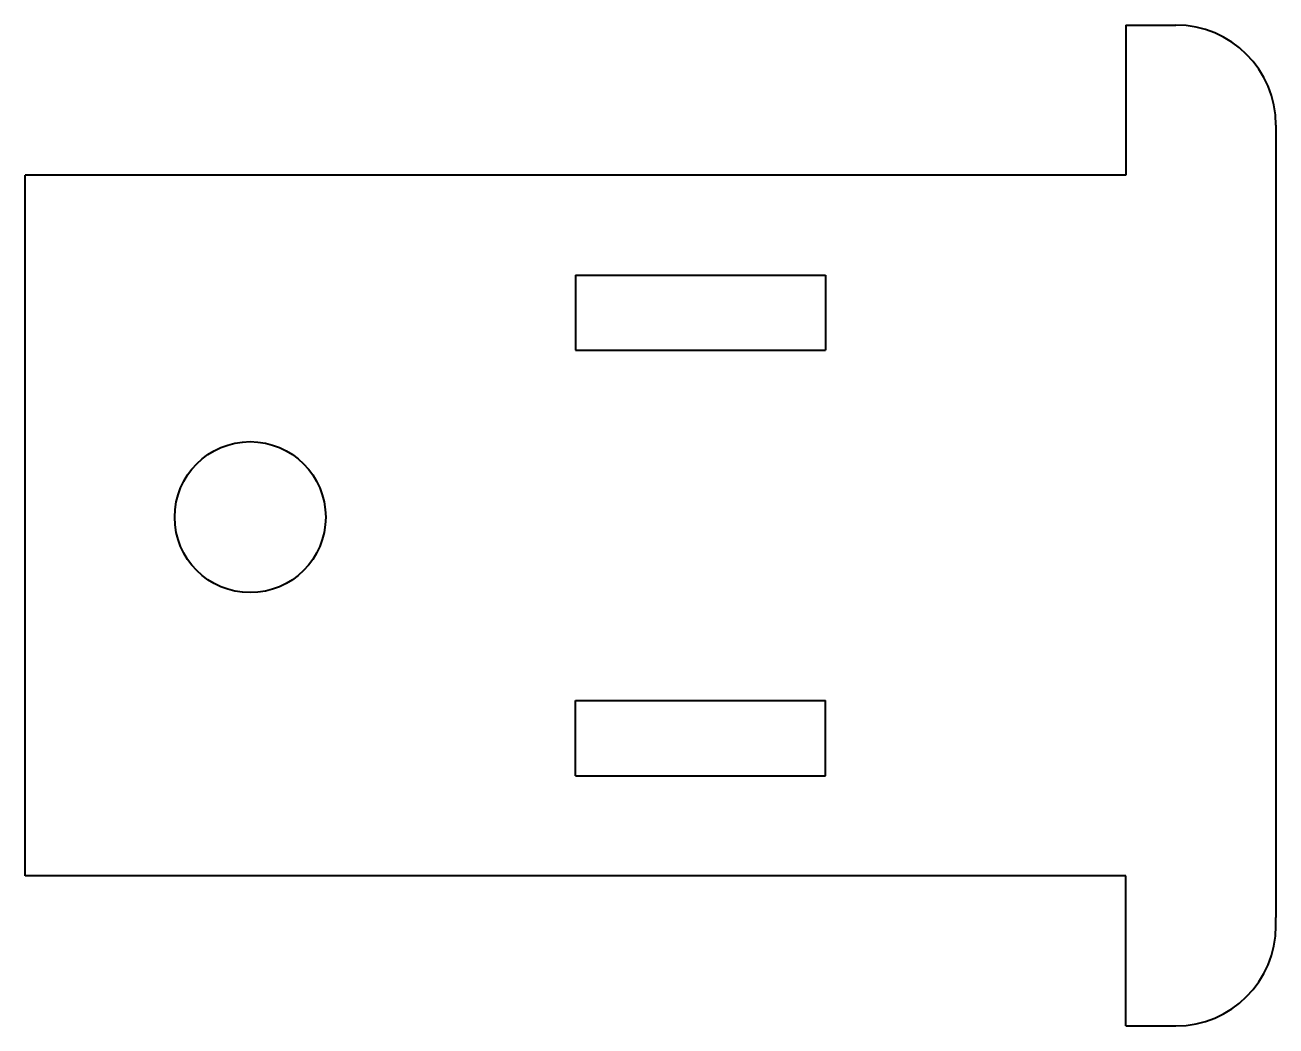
# Model space of a CAD drawing. Header units: inches. Extents: x -131 to 119, y -135 to 65.
import ezdxf

# ---------------------------------------------------------------- set-up
doc = ezdxf.new("R2010")
doc.units = ezdxf.units.IN
doc.header["$MEASUREMENT"] = 0
doc.layers.add('Visible', color=7, linetype='Continuous', lineweight=40)

msp = doc.modelspace()

# ---------------------------------------------------------------- linework, layer by layer
at = {"layer": 'Visible'}
for p, q in [((88.97, 65), (88.97, 35)), ((88.97, 65), (98.97, 65)), ((118.97, 45), (118.97, -113.33)), ((88.97, 35), (-131.03, 35)), ((-131.03, -105), (-131.03, 35)), ((-21.03, 15), (28.97, 15)), ((-21.03, 15), (-21.03, 0)), ((28.97, 15), (28.97, 0)), ((-21.03, 0), (28.97, 0)), ((-21.03, -85), (-21.03, -70)), ((-21.03, -70), (28.97, -70)), ((28.97, -85), (28.97, -70)), ((-21.03, -85), (28.97, -85)), ((88.97, -105), (-131.03, -105)), ((88.97, -135), (88.97, -105)), ((118.97, -115), (118.97, -113.33)), ((88.97, -135), (98.97, -135))]:
    msp.add_line(p, q, dxfattribs=at)
msp.add_circle((-86.03, -33.33), 15.09, dxfattribs=at)
for centre, start, end in [((98.97, 45), 0, 90), ((98.97, -115), 270, 0)]:
    msp.add_arc(centre, 20, start, end, dxfattribs=at)

doc.saveas('drawing.dxf')
